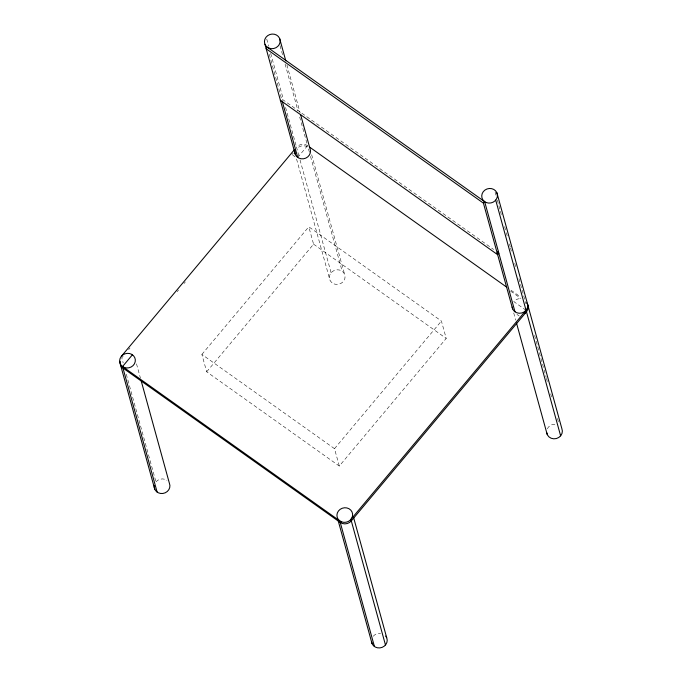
<?xml version="1.0" encoding="UTF-8"?>
<svg xmlns="http://www.w3.org/2000/svg" width="682" height="682" viewBox="0 0 682 682"><rect width="100%" height="100%" fill="white"/><g stroke="black" fill="none" stroke-linecap="round" stroke-linejoin="round"><path stroke-width="0.51" stroke-dasharray="3.41 2.56" d="M123.144 356.166L121.771 357.803L123.186 362.926M128.608 349.644L129.981 348.008M177.15 291.691L178.514 290.063M183.987 283.533L185.351 281.896M291.998 154.575L293.234 153.109M297.71 157.44L307.573 145.658L299.705 117.099M201.889 354.435L308.793 226.808L441.416 321.043L446.199 338.417L339.295 466.045L206.672 371.809L201.889 354.435L334.504 448.671L339.295 466.045M206.672 371.809L313.575 244.182L308.793 226.808M334.504 448.671L441.416 321.043M282.416 99.401L493.649 249.501M511.014 290.217L520.537 296.985M510.562 291.095L520.946 298.477M526.052 310.301L513.81 301.606A7.903 7.28 -15.4 0 1 521.142 298.673M292.766 155.121L295.059 156.758M516.939 314.419L519.232 316.047M313.575 244.182L446.199 338.417M495.081 191.932L496.206 196.007M497.331 200.09L500.136 210.295M500.418 211.309L501.824 216.416M504.637 226.612L506.035 231.71M506.317 232.733L507.161 235.793M509.411 243.951L510.255 247.012M510.537 248.035L511.381 251.095M514.748 263.337L516.155 268.435M518.968 278.64L524.867 300.063M525.276 301.555L525.839 303.601M534.594 335.391L546.18 377.427M546.461 378.45L547.305 381.528M550.698 393.829L551.542 396.907M557.475 418.441L558.882 423.573M513.725 312.961L515.694 320.105M286.934 64.969L300.14 112.922M311.665 154.746L344.563 274.181M280.038 45.685L282.851 55.89M285.093 64.048L298.025 110.978M309.398 152.274L307.983 147.15A7.903 7.28 -15.4 0 0 296.934 148.693M310.532 156.374L342.159 271.214M266.739 39.07L268.699 46.206M270.669 53.349L283.311 99.257M285.562 107.415L296.244 146.178M298.912 155.863L296.525 147.201A7.903 7.28 -15.4 0 1 307.573 145.658M300.037 159.972L331.102 272.757M269.313 54.338L281.555 98.788M296.568 159.042L329.892 280.038M136.502 363.864L140.441 378.152M126.289 374.205L155.667 480.844M155.948 481.876A7.903 7.28 -15.4 0 1 167.005 480.333M547.331 428.833A7.903 7.28 -15.4 0 1 555.728 424.238M373.233 636.272A7.903 7.28 -15.4 0 1 380.573 633.348M334.044 283.925A7.903 7.28 -15.4 0 0 345.041 276.014A7.903 7.28 -15.4 0 0 332.594 271.385A7.903 7.28 -15.4 0 0 334.044 283.925"/><path stroke-width="1.02" d="M121.362 356.311L294.471 149.648M157.133 492.114L122.547 366.549L132.419 354.776M483.419 203.142L484.655 201.667L267.361 47.263L266.125 48.737L483.419 203.142L512.6 308.878M497.084 252.766L498.32 251.3M498.84 253.193L497.613 254.667L280.319 100.263M526.052 310.301L350.898 519.411L385.475 644.976M526.461 311.793L351.307 520.903A7.903 7.28 -15.4 0 1 340.25 522.446L122.956 368.041A7.903 7.28 -15.4 0 1 120.126 361.332M309.304 146.886L506.683 287.148M122.547 366.549L339.841 520.954L374.427 646.51M496.922 192.853L527.263 303.03A7.903 7.28 -15.4 0 1 521.781 312.987A7.903 7.28 -15.4 0 1 512.114 307.045M527.672 304.513L561.849 428.586A7.903 7.28 -15.4 0 1 556.367 438.543A7.903 7.28 -15.4 0 1 546.7 432.601M495.703 200.124L560.638 435.858M484.655 201.667L514.995 311.845M516.538 323.174L547.186 434.434M279.629 38.448L285.809 60.894M300.702 114.96L309.978 148.625A7.903 7.28 -15.4 0 1 303.481 158.787A7.903 7.28 -15.4 0 1 294.871 150.731M282.109 100.808L297.71 157.44M264.966 44.304L295.306 154.473M353.515 517.246L386.694 637.696M338.281 521.057L372.022 643.552M141.285 381.212L169.4 483.291A7.903 7.28 -15.4 0 1 162.904 493.461A7.903 7.28 -15.4 0 1 154.303 485.396M120.561 365.075L154.737 489.147M385.705 636.059A7.903 7.28 -15.4 0 1 382.193 647.337A7.903 7.28 -15.4 0 1 371.537 641.711M526.692 302.876A7.903 7.28 -15.4 0 1 524.978 313.166M341.588 521.883A7.903 7.28 -15.4 0 0 352.594 513.972A7.903 7.28 -15.4 0 0 340.139 509.343A7.903 7.28 -15.4 0 0 341.588 521.883M269.117 48.192A7.903 7.28 -15.4 0 0 280.114 40.289A7.903 7.28 -15.4 0 0 267.659 35.652A7.903 7.28 -15.4 0 0 269.117 48.192M486.402 202.597A7.903 7.28 -15.4 0 0 497.4 194.685A7.903 7.28 -15.4 0 0 484.953 190.056A7.903 7.28 -15.4 0 0 486.402 202.597M124.303 367.479A7.903 7.28 -15.4 0 0 135.3 359.576A7.903 7.28 -15.4 0 0 122.845 354.938A7.903 7.28 -15.4 0 0 124.303 367.479"/></g></svg>
